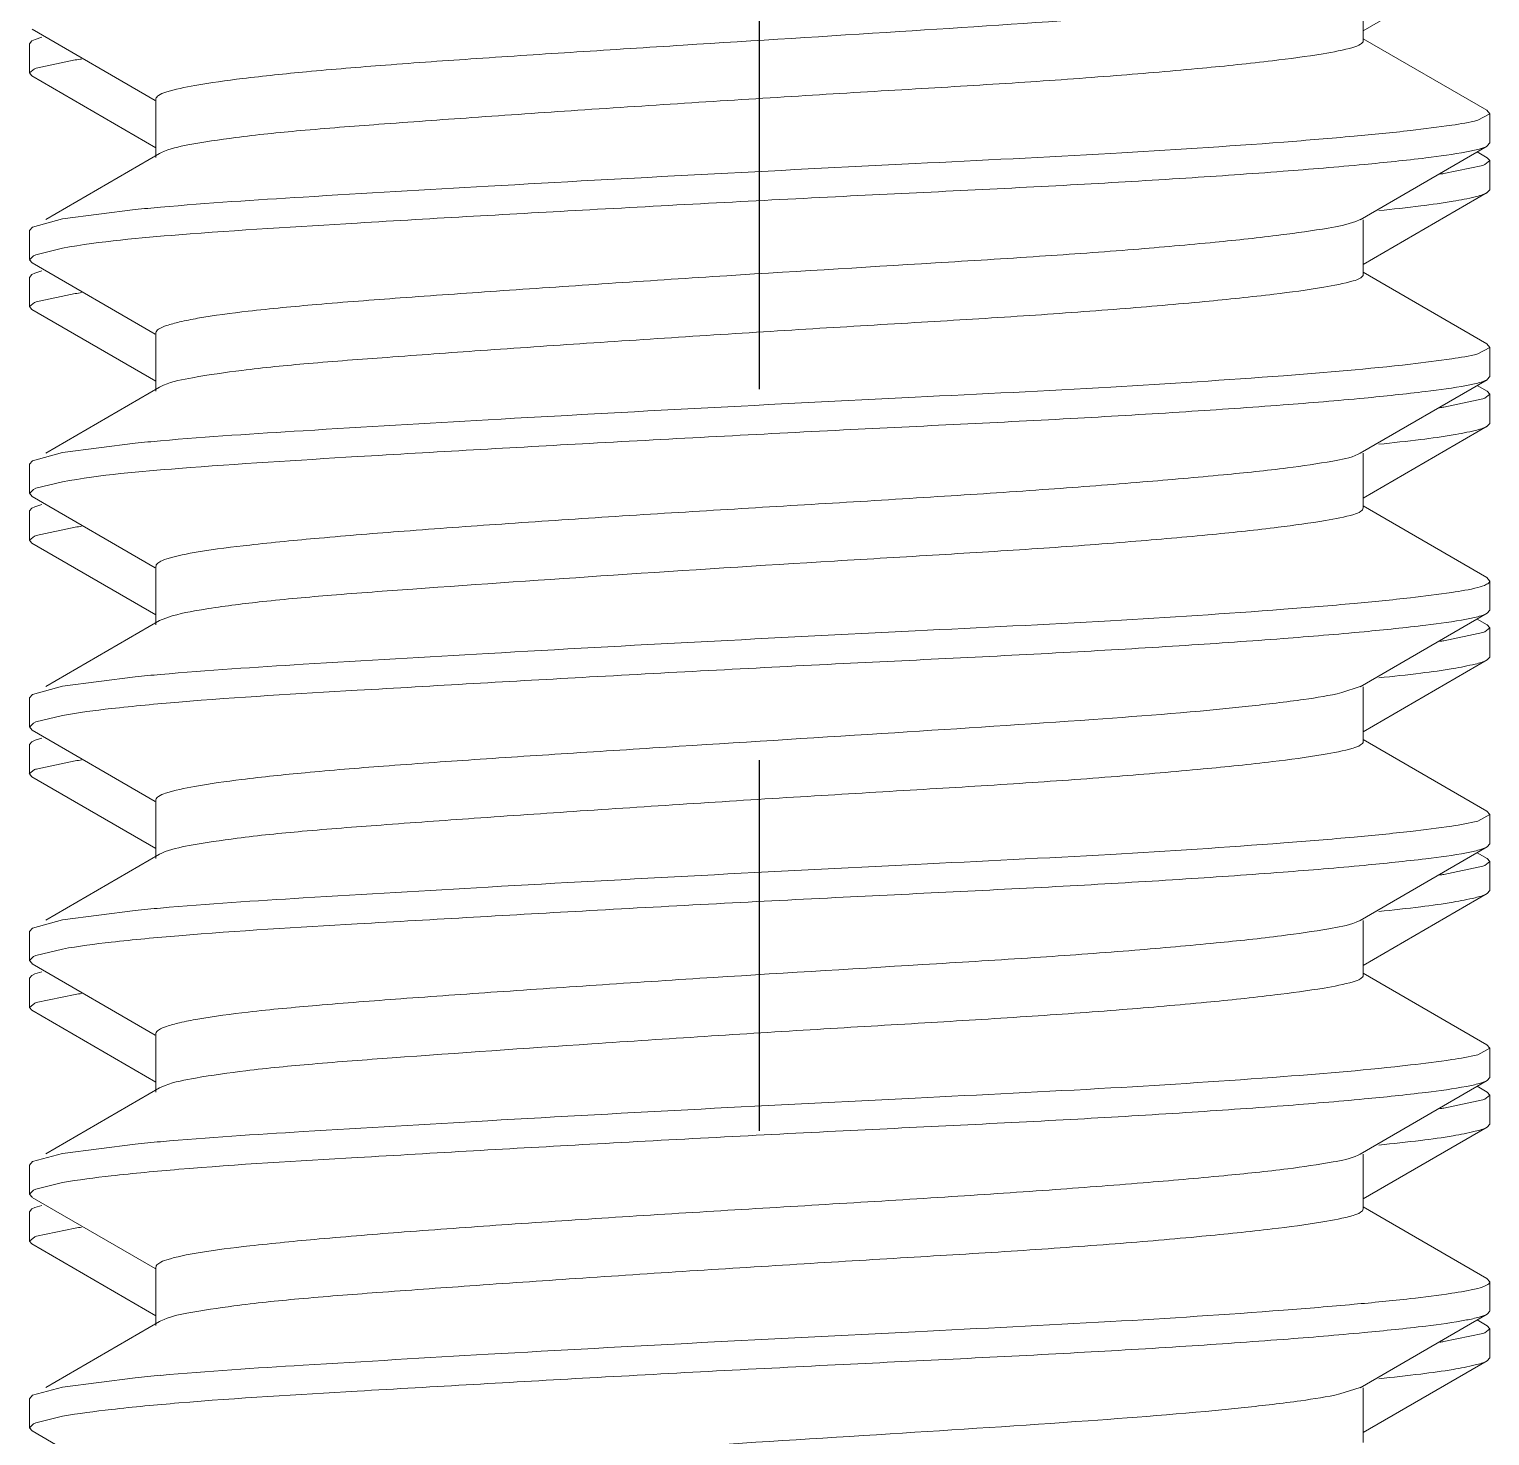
# Model space of a CAD drawing. Header units: millimetres. Extents: x 1334 to 1928, y -1757 to -1337.
# Drawn here: x 1457.42 to 1462.42, y -1666.73 to -1661.91 of the extents above; entities that cross this region are included whole.
import ezdxf

# ---------------------------------------------------------------- set-up
doc = ezdxf.new("R2010")
doc.units = ezdxf.units.MM
doc.header["$LTSCALE"] = 0.1
doc.linetypes.add('CENTERX2', pattern=[101.6, 63.5, -12.7, 12.7, -12.7])
doc.layers.get('0').update_dxf_attribs({"lineweight": 13})
doc.layers.add('CENTER', color=1, linetype='CENTERX2')

msp = doc.modelspace()

# ---------------------------------------------------------------- linework, layer by layer
at = {"color": 7, "linetype": 'Continuous'}
for p, q in [((1461.9874, -1661.9142), (1462.4118, -1661.6682)), ((1461.9874, -1661.9479), (1461.9874, -1661.7608)), ((1457.4295, -1661.9087), (1457.8506, -1662.1528)), ((1457.4291, -1661.9485), (1457.4204, -1661.9583)), ((1457.4204, -1661.9583), (1457.4204, -1662.0583)), ((1457.4396, -1661.9436), (1457.4292, -1661.9485)), ((1457.463, -1661.9361), (1457.4396, -1661.9436)), ((1462.4103, -1662.1863), (1461.9874, -1661.941)), ((1457.4204, -1662.0583), (1457.4384, -1662.0441)), ((1457.4291, -1662.0682), (1457.4204, -1662.0583)), ((1457.4441, -1662.0419), (1457.5772, -1662.0139)), ((1457.4291, -1662.0682), (1457.8535, -1662.3142)), ((1457.8535, -1662.1479), (1457.8535, -1662.3479)), ((1462.4205, -1662.198), (1462.3793, -1662.2203)), ((1462.4103, -1662.1863), (1462.4205, -1662.198)), ((1462.4204, -1662.1977), (1462.4204, -1662.2977)), ((1461.9766, -1662.5608), (1462.4113, -1662.3087)), ((1462.4113, -1662.3084), (1462.4204, -1662.2978)), ((1457.8658, -1662.3338), (1457.4763, -1662.5598)), ((1457.8725, -1662.3304), (1457.8658, -1662.3338)), ((1462.4118, -1662.3485), (1462.3772, -1662.3284)), ((1462.4205, -1662.3584), (1462.4032, -1662.3723)), ((1462.4118, -1662.3485), (1462.4204, -1662.3583)), ((1462.4204, -1662.3583), (1462.4204, -1662.4583)), ((1462.3968, -1662.3748), (1462.2636, -1662.4028)), ((1462.4032, -1662.3723), (1462.3968, -1662.3748)), ((1462.4118, -1662.4682), (1462.4204, -1662.4583)), ((1461.9874, -1662.7142), (1462.4118, -1662.4682)), ((1457.5334, -1662.5583), (1457.4306, -1662.5864)), ((1457.7821, -1662.5263), (1457.5334, -1662.5583)), ((1457.4306, -1662.5863), (1457.4204, -1662.598)), ((1457.4204, -1662.5977), (1457.4204, -1662.6977)), ((1461.9763, -1662.5601), (1461.9622, -1662.5666)), ((1461.9874, -1662.7479), (1461.9874, -1662.5608)), ((1457.4429, -1662.6806), (1457.5334, -1662.6583)), ((1457.4295, -1662.7084), (1457.4204, -1662.6978)), ((1457.4205, -1662.6979), (1457.4346, -1662.6843)), ((1457.4295, -1662.7087), (1457.8506, -1662.9528)), ((1457.4346, -1662.6843), (1457.4429, -1662.6806)), ((1457.4291, -1662.7485), (1457.4204, -1662.7583)), ((1457.4204, -1662.7583), (1457.4204, -1662.8583)), ((1457.4395, -1662.7436), (1457.4291, -1662.7484)), ((1457.4628, -1662.7361), (1457.4395, -1662.7436)), ((1462.4103, -1662.9863), (1461.9874, -1662.741)), ((1457.4204, -1662.8583), (1457.4384, -1662.844)), ((1457.4291, -1662.8682), (1457.4204, -1662.8583)), ((1457.444, -1662.8419), (1457.5773, -1662.8139)), ((1457.4291, -1662.8682), (1457.8535, -1663.1142)), ((1457.8535, -1662.9479), (1457.8535, -1663.1479)), ((1462.4204, -1662.998), (1462.3794, -1663.0203)), ((1462.4103, -1662.9863), (1462.4204, -1662.998)), ((1462.4204, -1662.9977), (1462.4204, -1663.0977)), ((1461.9766, -1663.3608), (1462.4113, -1663.1087)), ((1462.4113, -1663.1084), (1462.4204, -1663.0978)), ((1457.8658, -1663.1338), (1457.4763, -1663.3598)), ((1457.8799, -1663.1272), (1457.8659, -1663.1338)), ((1462.4118, -1663.1485), (1462.3772, -1663.1284)), ((1462.4205, -1663.1583), (1462.4032, -1663.1723)), ((1462.4118, -1663.1485), (1462.4204, -1663.1583)), ((1462.4204, -1663.1583), (1462.4204, -1663.2583)), ((1462.3968, -1663.1748), (1462.2637, -1663.2027)), ((1462.4032, -1663.1723), (1462.3968, -1663.1748)), ((1462.4118, -1663.2682), (1462.4204, -1663.2583)), ((1461.9874, -1663.5142), (1462.4118, -1663.2682)), ((1457.5334, -1663.3583), (1457.4306, -1663.3864)), ((1457.7822, -1663.3262), (1457.5334, -1663.3583)), ((1457.4204, -1663.3977), (1457.4204, -1663.4977)), ((1457.4307, -1663.3863), (1457.4205, -1663.398)), ((1461.9766, -1663.3606), (1461.9699, -1663.3641)), ((1461.9874, -1663.5479), (1461.9874, -1663.3608)), ((1457.4429, -1663.4806), (1457.5334, -1663.4583)), ((1457.4295, -1663.5084), (1457.4204, -1663.4978)), ((1457.4205, -1663.498), (1457.4346, -1663.4843)), ((1457.4295, -1663.5087), (1457.8506, -1663.7528)), ((1457.4346, -1663.4843), (1457.4429, -1663.4806)), ((1457.4291, -1663.5485), (1457.4204, -1663.5583)), ((1457.4204, -1663.5583), (1457.4204, -1663.6583)), ((1457.4395, -1663.5436), (1457.4291, -1663.5485)), ((1457.4628, -1663.536), (1457.4395, -1663.5436)), ((1462.4103, -1663.7863), (1461.9874, -1663.541)), ((1457.4204, -1663.6583), (1457.4384, -1663.644)), ((1457.4291, -1663.6682), (1457.4204, -1663.6583)), ((1457.444, -1663.6419), (1457.5773, -1663.6139)), ((1457.4291, -1663.6682), (1457.8535, -1663.9142)), ((1457.8535, -1663.7479), (1457.8535, -1663.9479)), ((1462.41, -1663.7864), (1462.42, -1663.798)), ((1462.4204, -1663.7977), (1462.4204, -1663.8977)), ((1461.9766, -1664.1608), (1462.4113, -1663.9087)), ((1462.4113, -1663.9084), (1462.4204, -1663.8978)), ((1457.8658, -1663.9338), (1457.4763, -1664.1598)), ((1457.9096, -1663.9174), (1457.8658, -1663.9338)), ((1462.4118, -1663.9485), (1462.3772, -1663.9284)), ((1462.4205, -1663.9583), (1462.4033, -1663.9723)), ((1462.4118, -1663.9485), (1462.4204, -1663.9583)), ((1462.4204, -1663.9583), (1462.4204, -1664.0583)), ((1462.3969, -1663.9748), (1462.2636, -1664.0027)), ((1462.4033, -1663.9723), (1462.3969, -1663.9748)), ((1462.4118, -1664.0682), (1462.4204, -1664.0583)), ((1461.9874, -1664.3142), (1462.4118, -1664.0682)), ((1457.5334, -1664.1583), (1457.4306, -1664.1864)), ((1457.7822, -1664.1263), (1457.5334, -1664.1583)), ((1457.4204, -1664.1977), (1457.4204, -1664.2977)), ((1457.4306, -1664.1863), (1457.4207, -1664.198)), ((1461.9763, -1664.1595), (1461.9143, -1664.1804)), ((1461.9874, -1664.3479), (1461.9874, -1664.1608)), ((1457.4429, -1664.2806), (1457.5333, -1664.2583)), ((1457.4295, -1664.3084), (1457.4204, -1664.2978)), ((1457.4209, -1664.298), (1457.4347, -1664.2843)), ((1457.4295, -1664.3087), (1457.8506, -1664.5528)), ((1457.4347, -1664.2843), (1457.4429, -1664.2806)), ((1457.4291, -1664.3485), (1457.4204, -1664.3583)), ((1457.4204, -1664.3583), (1457.4204, -1664.4583)), ((1457.4397, -1664.3436), (1457.4292, -1664.3485)), ((1457.463, -1664.3361), (1457.4397, -1664.3436)), ((1462.4103, -1664.5863), (1461.9874, -1664.341)), ((1457.4198, -1664.4583), (1457.4384, -1664.444)), ((1457.4291, -1664.4682), (1457.4204, -1664.4583)), ((1457.4441, -1664.4419), (1457.5773, -1664.4139)), ((1457.4291, -1664.4682), (1457.8535, -1664.7142)), ((1457.8535, -1664.5479), (1457.8535, -1664.7479)), ((1462.4205, -1664.598), (1462.3793, -1664.6203)), ((1462.4103, -1664.5863), (1462.4205, -1664.598)), ((1462.4204, -1664.5977), (1462.4204, -1664.6977)), ((1461.9766, -1664.9608), (1462.4113, -1664.7087)), ((1462.4113, -1664.7084), (1462.4204, -1664.6978)), ((1457.8658, -1664.7338), (1457.4763, -1664.9598)), ((1457.8743, -1664.7295), (1457.8658, -1664.7338)), ((1462.4118, -1664.7485), (1462.3772, -1664.7284)), ((1462.4205, -1664.7584), (1462.4033, -1664.7723)), ((1462.4118, -1664.7485), (1462.4204, -1664.7583)), ((1462.4204, -1664.7583), (1462.4204, -1664.8583)), ((1462.3969, -1664.7748), (1462.2636, -1664.8028)), ((1462.4033, -1664.7723), (1462.3969, -1664.7748)), ((1462.4118, -1664.8682), (1462.4204, -1664.8583)), ((1461.9874, -1665.1142), (1462.4118, -1664.8682)), ((1457.5334, -1664.9583), (1457.4306, -1664.9864)), ((1457.7821, -1664.9263), (1457.5334, -1664.9583)), ((1457.4306, -1664.9863), (1457.4204, -1664.998)), ((1457.4204, -1664.9977), (1457.4204, -1665.0977)), ((1461.9763, -1664.9602), (1461.9631, -1664.9663)), ((1461.9874, -1665.1479), (1461.9874, -1664.9608)), ((1457.4428, -1665.0806), (1457.5334, -1665.0583)), ((1457.4295, -1665.1084), (1457.4204, -1665.0978)), ((1457.4207, -1665.098), (1457.4345, -1665.0843)), ((1457.4295, -1665.1087), (1457.8506, -1665.3528)), ((1457.4345, -1665.0843), (1457.4428, -1665.0806)), ((1457.4291, -1665.1485), (1457.4204, -1665.1583)), ((1457.4204, -1665.1583), (1457.4204, -1665.2583)), ((1457.4395, -1665.1436), (1457.4291, -1665.1485)), ((1457.4628, -1665.1361), (1457.4395, -1665.1436)), ((1462.4103, -1665.3863), (1461.9874, -1665.141)), ((1457.4204, -1665.2583), (1457.4385, -1665.2441)), ((1457.4291, -1665.2682), (1457.4204, -1665.2583)), ((1457.4441, -1665.2419), (1457.5772, -1665.2139)), ((1457.4291, -1665.2682), (1457.8535, -1665.5142)), ((1457.8535, -1665.3479), (1457.8535, -1665.5479)), ((1462.4205, -1665.398), (1462.3794, -1665.4203)), ((1462.4103, -1665.3863), (1462.4205, -1665.398)), ((1462.4204, -1665.3977), (1462.4204, -1665.4977)), ((1461.9766, -1665.7608), (1462.4113, -1665.5087)), ((1462.4113, -1665.5084), (1462.4204, -1665.4978)), ((1457.8658, -1665.5338), (1457.4763, -1665.7598)), ((1457.8848, -1665.5253), (1457.8659, -1665.5338)), ((1462.4118, -1665.5485), (1462.3772, -1665.5284)), ((1462.4205, -1665.5584), (1462.4031, -1665.5723)), ((1462.4118, -1665.5485), (1462.4204, -1665.5583)), ((1462.4204, -1665.5583), (1462.4204, -1665.6583)), ((1462.3967, -1665.5747), (1462.2637, -1665.6027)), ((1462.4031, -1665.5723), (1462.3967, -1665.5747)), ((1462.4118, -1665.6682), (1462.4204, -1665.6583)), ((1461.9874, -1665.9142), (1462.4118, -1665.6682)), ((1457.5334, -1665.7583), (1457.4306, -1665.7864)), ((1457.7822, -1665.7262), (1457.5334, -1665.7583)), ((1457.4204, -1665.7977), (1457.4204, -1665.8977)), ((1457.4307, -1665.7863), (1457.4206, -1665.798)), ((1461.9766, -1665.7606), (1461.9703, -1665.7639)), ((1461.9874, -1665.9479), (1461.9874, -1665.7608)), ((1457.4428, -1665.8806), (1457.5334, -1665.8583)), ((1457.4295, -1665.9084), (1457.4204, -1665.8978)), ((1457.4207, -1665.898), (1457.4345, -1665.8843)), ((1457.4295, -1665.9087), (1457.8506, -1666.1528)), ((1457.4345, -1665.8843), (1457.4428, -1665.8806)), ((1457.4291, -1665.9485), (1457.4204, -1665.9583)), ((1457.4204, -1665.9583), (1457.4204, -1666.0583)), ((1457.4395, -1665.9436), (1457.4291, -1665.9484)), ((1457.4629, -1665.9361), (1457.4395, -1665.9436)), ((1462.4103, -1666.1863), (1461.9874, -1665.941)), ((1457.4203, -1666.0583), (1457.4385, -1666.0441)), ((1457.4291, -1666.0682), (1457.4204, -1666.0583)), ((1457.4442, -1666.0419), (1457.5772, -1666.0139)), ((1457.4291, -1666.0682), (1457.8535, -1666.3142)), ((1457.8535, -1666.1479), (1457.8535, -1666.3479)), ((1462.4101, -1666.1864), (1462.4202, -1666.1981)), ((1462.4204, -1666.1977), (1462.4204, -1666.2977)), ((1461.9766, -1666.5608), (1462.4113, -1666.3087)), ((1462.4113, -1666.3084), (1462.4204, -1666.2978)), ((1457.8658, -1666.3338), (1457.4763, -1666.5598)), ((1457.8708, -1666.3311), (1457.8658, -1666.3338)), ((1462.4118, -1666.3485), (1462.3772, -1666.3284)), ((1462.4205, -1666.3583), (1462.4033, -1666.3723)), ((1462.4118, -1666.3485), (1462.4204, -1666.3583)), ((1462.4204, -1666.3583), (1462.4204, -1666.4583)), ((1462.3969, -1666.3748), (1462.2636, -1666.4027)), ((1462.4033, -1666.3723), (1462.3969, -1666.3748)), ((1462.4118, -1666.4682), (1462.4204, -1666.4583)), ((1461.9874, -1666.7142), (1462.4118, -1666.4682)), ((1457.5334, -1666.5583), (1457.4306, -1666.5864)), ((1457.7822, -1666.5263), (1457.5334, -1666.5583)), ((1457.4204, -1666.5977), (1457.4204, -1666.6977)), ((1457.4306, -1666.5863), (1457.4206, -1666.598)), ((1461.9763, -1666.5595), (1461.907, -1666.582)), ((1461.9874, -1666.7479), (1461.9874, -1666.5608)), ((1457.4429, -1666.6806), (1457.5334, -1666.6583)), ((1457.4204, -1666.6979), (1457.4345, -1666.6843)), ((1457.4295, -1666.7084), (1457.4204, -1666.6978)), ((1457.4295, -1666.7087), (1457.8506, -1666.9528)), ((1457.4345, -1666.6843), (1457.4429, -1666.6806))]:
    msp.add_line(p, q, dxfattribs=at)
for centre, radius, start, end in [((1457.4927, -1662.177), 0.1436, 109.7882, 112.1974), ((1457.9662, -1664.594), 2.6092, 98.0826, 98.5725), ((1461.8866, -1659.9023), 2.5287, 278.2496, 278.5746), ((1458.579, -1670.5034), 8.0169, 95.082, 95.70476), ((1457.4914, -1662.9735), 0.1399, 109.7973, 112.2658), ((1457.9656, -1665.3872), 2.6025, 98.09, 98.5809), ((1461.8857, -1660.6917), 2.5393, 278.2367, 278.5611), ((1458.5821, -1671.3482), 8.0618, 95.07438, 95.69449), ((1457.4908, -1663.7729), 0.1392, 109.6667, 112.1529), ((1457.9625, -1666.1622), 2.5773, 98.1003, 98.5957), ((1461.8899, -1661.5321), 2.4987, 278.2736, 278.6019), ((1458.5791, -1672.1165), 8.0299, 95.0742, 95.69554), ((1457.4952, -1664.5873), 0.1541, 109.3385, 111.6251), ((1457.9537, -1666.8964), 2.5108, 98.1151, 98.6227), ((1461.8865, -1662.3012), 2.5299, 278.249, 278.574), ((1458.5744, -1672.857), 7.9702, 95.07853, 95.70498), ((1457.4934, -1665.3807), 0.1473, 109.5381, 111.9047), ((1457.9536, -1667.7027), 2.5171, 98.0935, 98.6013), ((1461.8948, -1663.16), 2.4705, 278.2546, 278.5874), ((1458.581, -1673.7316), 8.0451, 95.07671, 95.69795), ((1457.4932, -1666.1792), 0.1458, 109.6574, 112.0429), ((1457.961, -1668.5591), 2.5739, 98.0791, 98.5765), ((1461.8881, -1663.9182), 2.5128, 278.2673, 278.5939), ((1458.5807, -1674.532), 8.0455, 95.07554, 95.69569)]:
    msp.add_arc(centre, radius, start, end, dxfattribs=at)
for points, knots in [([(1461.9212, -1661.7788), (1461.8798, -1661.7891), (1461.7755, -1661.8059), (1461.495, -1661.8396), (1461.0294, -1661.8759), (1460.3793, -1661.9181), (1459.7845, -1661.9552), (1459.3018, -1661.9859), (1458.962, -1662.008), (1458.6533, -1662.0299), (1458.386, -1662.0517), (1458.1678, -1662.0745), (1458.0078, -1662.096), (1457.9096, -1662.1164), (1457.866, -1662.1315), (1457.8537, -1662.1423), (1457.8538, -1662.147)], [0, 0, 0, 0, 0.031306, 0.077258, 0.207146, 0.373421, 0.554859, 0.643928, 0.727973, 0.804408, 0.87073, 0.924687, 0.964818, 0.989903, 0.996612, 1, 1, 1, 1]), ([(1461.9874, -1661.9479), (1461.9874, -1661.9529), (1461.9742, -1661.9639), (1461.9291, -1661.9783), (1461.826, -1661.9975), (1461.6551, -1662.02), (1461.4183, -1662.0445), (1461.1287, -1662.069), (1460.8011, -1662.0925), (1460.4466, -1662.1135), (1459.9433, -1662.1437), (1459.437, -1662.1764), (1458.95, -1662.21), (1458.6334, -1662.2328), (1458.3634, -1662.2535), (1458.1449, -1662.2755), (1457.9865, -1662.2996), (1457.9009, -1662.317), (1457.8725, -1662.3304)], [0, 0, 0, 0, 0.003564, 0.010426, 0.035708, 0.077919, 0.136141, 0.20775, 0.288523, 0.373967, 0.464882, 0.65368, 0.741383, 0.818467, 0.883513, 0.937592, 0.977244, 1, 1, 1, 1]), ([(1462.3793, -1662.2203), (1462.3502, -1662.228), (1462.2733, -1662.2402), (1462.1322, -1662.2582), (1461.9402, -1662.2769), (1461.5983, -1662.3049), (1461.0975, -1662.3372), (1460.4324, -1662.3693), (1459.7216, -1662.4057), (1459.0231, -1662.4438), (1458.4058, -1662.48), (1458.0317, -1662.5036), (1457.8689, -1662.5181)], [0, 0, 0, 0, 0.020001, 0.051503, 0.094443, 0.14792, 0.279113, 0.427418, 0.589707, 0.751341, 0.891506, 1, 1, 1, 1]), ([(1457.5334, -1662.6583), (1457.6651, -1662.6347), (1458.0022, -1662.6051), (1458.6042, -1662.5679), (1459.3627, -1662.525), (1460.1851, -1662.481), (1460.8659, -1662.4495), (1461.3677, -1662.4198), (1461.6946, -1662.3972), (1461.9685, -1662.3746), (1462.1781, -1662.3529), (1462.3099, -1662.3354), (1462.3796, -1662.3208), (1462.4031, -1662.3134), (1462.4113, -1662.3087)], [0, 0, 0, 0, 0.082019, 0.207009, 0.369979, 0.547685, 0.711916, 0.787791, 0.855863, 0.912818, 0.956262, 0.985095, 0.99417, 1, 1, 1, 1]), ([(1462.0409, -1662.5296), (1462.0889, -1662.5248), (1462.1737, -1662.5154), (1462.2841, -1662.5006), (1462.3596, -1662.4858), (1462.3991, -1662.4753), (1462.4117, -1662.4682)], [0, 0, 0, 0, 0.383776, 0.680183, 0.884601, 1, 1, 1, 1]), ([(1461.9622, -1662.5666), (1461.9319, -1662.578), (1461.8455, -1662.5939), (1461.685, -1662.6169), (1461.4627, -1662.6403), (1461.1873, -1662.6646), (1460.868, -1662.6875), (1460.3874, -1662.7174), (1459.8878, -1662.7471), (1459.3868, -1662.7802), (1459.0301, -1662.8045), (1458.7044, -1662.8273), (1458.4207, -1662.849), (1458.1894, -1662.8707), (1458.0327, -1662.8913), (1457.94, -1662.909), (1457.8945, -1662.9215), (1457.8672, -1662.9313), (1457.8535, -1662.9428), (1457.8535, -1662.9479)], [0, 0, 0, 0, 0.023506, 0.063205, 0.117886, 0.185456, 0.263739, 0.350085, 0.534702, 0.626703, 0.714195, 0.794011, 0.863543, 0.920452, 0.962649, 0.977886, 0.989111, 0.996332, 1, 1, 1, 1]), ([(1461.9874, -1662.7479), (1461.9874, -1662.7528), (1461.9745, -1662.7638), (1461.9301, -1662.778), (1461.8287, -1662.7972), (1461.6604, -1662.8193), (1461.4271, -1662.8437), (1461.1413, -1662.8679), (1460.8177, -1662.8914), (1460.4674, -1662.9123), (1459.9687, -1662.9421), (1459.4657, -1662.9746), (1458.9797, -1663.0078), (1458.6618, -1663.0308), (1458.389, -1663.0512), (1458.1666, -1663.073), (1458.0017, -1663.0968), (1457.9116, -1663.1144), (1457.8799, -1663.1272)], [0, 0, 0, 0, 0.00354, 0.010279, 0.035251, 0.076831, 0.134327, 0.205051, 0.285073, 0.369678, 0.459755, 0.647592, 0.735404, 0.813207, 0.878862, 0.933946, 0.975213, 1, 1, 1, 1]), ([(1462.3794, -1663.0203), (1462.3501, -1663.0279), (1462.2732, -1663.0403), (1462.052, -1663.0682), (1461.6626, -1663.1003), (1461.0973, -1663.1374), (1460.4322, -1663.1693), (1459.7214, -1663.2057), (1459.0229, -1663.2438), (1458.4057, -1663.2801), (1458.0317, -1663.3036), (1457.8691, -1663.3181)], [0, 0, 0, 0, 0.020058, 0.051552, 0.147987, 0.279186, 0.42747, 0.58975, 0.751428, 0.891629, 1, 1, 1, 1]), ([(1457.5334, -1663.4583), (1457.6651, -1663.4347), (1458.0022, -1663.4051), (1458.6042, -1663.368), (1459.3627, -1663.325), (1460.1851, -1663.281), (1460.8659, -1663.2494), (1461.3676, -1663.2198), (1461.6945, -1663.1971), (1461.9685, -1663.1747), (1462.178, -1663.1527), (1462.3098, -1663.1355), (1462.3795, -1663.1208), (1462.4031, -1663.1134), (1462.4113, -1663.1087)], [0, 0, 0, 0, 0.082047, 0.207008, 0.369964, 0.547725, 0.711915, 0.787744, 0.855841, 0.912811, 0.956226, 0.985065, 0.994146, 1, 1, 1, 1]), ([(1462.0409, -1663.3296), (1462.0889, -1663.3248), (1462.1737, -1663.3155), (1462.2841, -1663.3006), (1462.3597, -1663.2857), (1462.3992, -1663.2753), (1462.4118, -1663.2682)], [0, 0, 0, 0, 0.38388, 0.680041, 0.884555, 1, 1, 1, 1]), ([(1461.9699, -1663.3641), (1461.9428, -1663.3769), (1461.8607, -1663.3921), (1461.7072, -1663.4147), (1461.4896, -1663.4368), (1461.2172, -1663.4609), (1460.8989, -1663.485), (1460.4169, -1663.5172), (1459.9142, -1663.5463), (1459.4087, -1663.5778), (1459.0477, -1663.6019), (1458.7175, -1663.6259), (1458.43, -1663.649), (1458.1943, -1663.6717), (1458.021, -1663.6929), (1457.9146, -1663.7137), (1457.8675, -1663.7301), (1457.854, -1663.7417), (1457.8539, -1663.7468)], [0, 0, 0, 0, 0.021666, 0.059606, 0.11287, 0.179733, 0.257631, 0.343924, 0.529502, 0.622198, 0.710547, 0.791438, 0.861854, 0.919501, 0.962449, 0.989107, 0.996308, 1, 1, 1, 1]), ([(1461.9871, -1663.548), (1461.9871, -1663.5526), (1461.9755, -1663.5634), (1461.9329, -1663.5775), (1461.8366, -1663.5958), (1461.6759, -1663.6174), (1461.453, -1663.6412), (1461.1788, -1663.6649), (1460.8668, -1663.6881), (1460.5285, -1663.7088), (1460.044, -1663.7374), (1459.4431, -1663.7757), (1458.8691, -1663.8158), (1458.4686, -1663.8448), (1458.235, -1663.8657), (1458.053, -1663.8883), (1457.9499, -1663.9062), (1457.9096, -1663.9174)], [0, 0, 0, 0, 0.003386, 0.009793, 0.033857, 0.073798, 0.129021, 0.197383, 0.27519, 0.357738, 0.445196, 0.630061, 0.797955, 0.865892, 0.923675, 0.96939, 1, 1, 1, 1]), ([(1462.42, -1663.798), (1462.42, -1663.8031), (1462.404, -1663.8141), (1462.3901, -1663.8175), (1462.3799, -1663.8203)], [0, 0, 0, 0, 0.324527, 1, 1, 1, 1]), ([(1462.3799, -1663.8203), (1462.3506, -1663.828), (1462.2733, -1663.8403), (1462.132, -1663.858), (1461.94, -1663.877), (1461.598, -1663.9049), (1461.0971, -1663.9373), (1460.4321, -1663.9694), (1459.7214, -1664.0057), (1459.0231, -1664.0438), (1458.4057, -1664.08), (1458.0317, -1664.1036), (1457.8689, -1664.1181)], [0, 0, 0, 0, 0.020124, 0.05172, 0.094601, 0.148046, 0.279355, 0.427572, 0.589751, 0.751427, 0.89155, 1, 1, 1, 1]), ([(1457.5333, -1664.2583), (1457.5887, -1664.2484), (1457.7216, -1664.2315), (1458.0578, -1664.2002), (1458.6043, -1664.1687), (1459.3626, -1664.1247), (1460.185, -1664.0811), (1460.8658, -1664.0494), (1461.3675, -1664.0198), (1461.6945, -1663.9971), (1461.9685, -1663.9747), (1462.178, -1663.9527), (1462.3099, -1663.9356), (1462.3795, -1663.9208), (1462.4031, -1663.9134), (1462.4114, -1663.9087)], [0, 0, 0, 0, 0.034492, 0.082061, 0.20702, 0.369983, 0.547729, 0.711901, 0.78773, 0.855851, 0.912815, 0.956238, 0.985047, 0.994164, 1, 1, 1, 1]), ([(1462.041, -1664.1296), (1462.089, -1664.1248), (1462.1738, -1664.1155), (1462.2841, -1664.1005), (1462.3597, -1664.0857), (1462.3992, -1664.0754), (1462.4118, -1664.0682)], [0, 0, 0, 0, 0.383988, 0.679912, 0.884706, 1, 1, 1, 1]), ([(1461.9143, -1664.1804), (1461.8715, -1664.1905), (1461.765, -1664.2073), (1461.4811, -1664.2409), (1461.0138, -1664.2771), (1460.3637, -1664.3189), (1459.7708, -1664.3561), (1459.2906, -1664.3867), (1458.9531, -1664.4087), (1458.6467, -1664.4304), (1458.3814, -1664.452), (1458.1651, -1664.4747), (1458.0064, -1664.4962), (1457.9091, -1664.5166), (1457.8659, -1664.5317), (1457.8537, -1664.5425), (1457.8537, -1664.5471)], [0, 0, 0, 0, 0.032285, 0.079034, 0.209891, 0.376352, 0.557357, 0.646063, 0.729684, 0.805675, 0.871586, 0.925183, 0.965029, 0.989954, 0.996629, 1, 1, 1, 1]), ([(1461.9874, -1664.348), (1461.9874, -1664.3529), (1461.9743, -1664.3639), (1461.9294, -1664.3782), (1461.8267, -1664.3974), (1461.6565, -1664.4199), (1461.4206, -1664.4442), (1461.132, -1664.4687), (1460.8053, -1664.4922), (1460.452, -1664.5133), (1459.9498, -1664.5433), (1459.4445, -1664.5759), (1458.9577, -1664.6094), (1458.6407, -1664.6322), (1458.3699, -1664.6529), (1458.1504, -1664.6748), (1457.9903, -1664.6989), (1457.9036, -1664.7164), (1457.8743, -1664.7295)], [0, 0, 0, 0, 0.003549, 0.010396, 0.03558, 0.07764, 0.135656, 0.207043, 0.28762, 0.37289, 0.463533, 0.652087, 0.739833, 0.81707, 0.882332, 0.936652, 0.976722, 1, 1, 1, 1]), ([(1462.3793, -1664.6203), (1462.3501, -1664.628), (1462.2733, -1664.6402), (1462.1321, -1664.6582), (1461.9402, -1664.6769), (1461.5983, -1664.7049), (1461.0974, -1664.7372), (1460.4323, -1664.7693), (1459.7215, -1664.8057), (1459.0231, -1664.8438), (1458.4059, -1664.88), (1458.0318, -1664.9036), (1457.8689, -1664.9181)], [0, 0, 0, 0, 0.020001, 0.05151, 0.094481, 0.147908, 0.279128, 0.427456, 0.589715, 0.751337, 0.89149, 1, 1, 1, 1]), ([(1457.5334, -1665.0583), (1457.5887, -1665.0484), (1457.7215, -1665.0315), (1458.0577, -1665.0002), (1458.6042, -1664.9687), (1459.3626, -1664.9247), (1460.185, -1664.8811), (1460.8657, -1664.8495), (1461.3676, -1664.8198), (1461.6946, -1664.7971), (1461.9686, -1664.7747), (1462.1781, -1664.7528), (1462.31, -1664.7355), (1462.3796, -1664.7207), (1462.4031, -1664.7134), (1462.4113, -1664.7087)], [0, 0, 0, 0, 0.034462, 0.08198, 0.206974, 0.370009, 0.5477, 0.711877, 0.787762, 0.855896, 0.912843, 0.956269, 0.985088, 0.994211, 1, 1, 1, 1]), ([(1462.0409, -1664.9296), (1462.0889, -1664.9248), (1462.1737, -1664.9155), (1462.2841, -1664.9005), (1462.3597, -1664.8857), (1462.3993, -1664.8755), (1462.4118, -1664.8682)], [0, 0, 0, 0, 0.384019, 0.679877, 0.884901, 1, 1, 1, 1]), ([(1461.9631, -1664.9663), (1461.9331, -1664.9779), (1461.8472, -1664.9936), (1461.6874, -1665.0165), (1461.4656, -1665.04), (1461.1906, -1665.0643), (1460.8713, -1665.0874), (1460.3905, -1665.1173), (1459.8906, -1665.1469), (1459.3892, -1665.1799), (1459.032, -1665.2043), (1458.7058, -1665.2272), (1458.4217, -1665.2491), (1458.1899, -1665.2706), (1458.033, -1665.2912), (1457.9402, -1665.3089), (1457.8946, -1665.3214), (1457.8672, -1665.3313), (1457.8535, -1665.3428), (1457.8535, -1665.3479)], [0, 0, 0, 0, 0.023298, 0.062796, 0.117349, 0.184842, 0.263074, 0.349417, 0.534124, 0.626201, 0.713795, 0.79372, 0.863339, 0.920334, 0.962598, 0.977849, 0.989083, 0.996314, 1, 1, 1, 1]), ([(1461.9874, -1665.1479), (1461.9874, -1665.1528), (1461.9746, -1665.1637), (1461.9306, -1665.1779), (1461.8302, -1665.1968), (1461.6634, -1665.219), (1461.4322, -1665.2432), (1461.1487, -1665.2674), (1460.8273, -1665.2907), (1460.4794, -1665.3117), (1459.9833, -1665.3411), (1459.3751, -1665.3804), (1458.7991, -1665.4206), (1458.4042, -1665.45), (1458.1794, -1665.4716), (1458.0111, -1665.4951), (1457.9183, -1665.5129), (1457.8848, -1665.5253)], [0, 0, 0, 0, 0.003521, 0.010223, 0.03501, 0.07622, 0.133275, 0.20353, 0.283069, 0.367331, 0.456795, 0.644089, 0.810138, 0.876258, 0.93185, 0.974053, 1, 1, 1, 1]), ([(1462.3794, -1665.4203), (1462.3501, -1665.4279), (1462.2733, -1665.4402), (1462.0521, -1665.4682), (1461.6627, -1665.5003), (1461.0974, -1665.5374), (1460.4323, -1665.5692), (1459.7214, -1665.6057), (1459.0229, -1665.6438), (1458.4057, -1665.6801), (1458.0318, -1665.7036), (1457.8691, -1665.718)], [0, 0, 0, 0, 0.020036, 0.051533, 0.147971, 0.279167, 0.427451, 0.589759, 0.751447, 0.891632, 1, 1, 1, 1]), ([(1457.5334, -1665.8583), (1457.5887, -1665.8484), (1457.7215, -1665.8315), (1458.0577, -1665.8002), (1458.6042, -1665.7687), (1459.3626, -1665.7247), (1460.185, -1665.6811), (1460.8658, -1665.6495), (1461.3677, -1665.6198), (1461.6947, -1665.5971), (1461.9686, -1665.5746), (1462.1781, -1665.5529), (1462.31, -1665.5354), (1462.3796, -1665.5208), (1462.4031, -1665.5134), (1462.4112, -1665.5087)], [0, 0, 0, 0, 0.03445, 0.081967, 0.207, 0.370025, 0.547698, 0.711892, 0.787812, 0.855923, 0.91286, 0.956297, 0.985131, 0.994222, 1, 1, 1, 1]), ([(1462.0409, -1665.7296), (1462.0889, -1665.7248), (1462.1737, -1665.7155), (1462.2841, -1665.7005), (1462.3597, -1665.6858), (1462.3992, -1665.6754), (1462.4117, -1665.6682)], [0, 0, 0, 0, 0.383969, 0.679799, 0.884968, 1, 1, 1, 1]), ([(1461.9703, -1665.7639), (1461.9433, -1665.7768), (1461.8613, -1665.7921), (1461.7082, -1665.8147), (1461.4908, -1665.8367), (1461.2186, -1665.8607), (1460.9003, -1665.8848), (1460.4182, -1665.9171), (1459.9153, -1665.9464), (1459.4097, -1665.9778), (1459.0485, -1666.0018), (1458.7181, -1666.0257), (1458.4304, -1666.0489), (1458.1946, -1666.0718), (1458.0211, -1666.093), (1457.9147, -1666.1138), (1457.8675, -1666.1301), (1457.854, -1666.1417), (1457.8539, -1666.1467)], [0, 0, 0, 0, 0.021582, 0.059459, 0.112648, 0.17947, 0.257357, 0.343646, 0.529274, 0.622005, 0.710386, 0.79132, 0.861786, 0.919461, 0.962445, 0.989126, 0.99632, 1, 1, 1, 1]), ([(1461.9872, -1665.948), (1461.9872, -1665.9529), (1461.9743, -1665.964), (1461.9289, -1665.9781), (1461.8257, -1665.9978), (1461.654, -1666.02), (1461.4164, -1666.0447), (1461.1258, -1666.0692), (1460.7974, -1666.0928), (1460.4421, -1666.1137), (1459.9378, -1666.1441), (1459.4306, -1666.1768), (1458.9432, -1666.2105), (1458.6269, -1666.2332), (1458.3576, -1666.254), (1458.14, -1666.276), (1457.9832, -1666.3003), (1457.8985, -1666.3175), (1457.8708, -1666.3311)], [0, 0, 0, 0, 0.00353, 0.010352, 0.035754, 0.078074, 0.136484, 0.20831, 0.289333, 0.374775, 0.465999, 0.655065, 0.742723, 0.819686, 0.884563, 0.93838, 0.977672, 1, 1, 1, 1]), ([(1462.4202, -1666.1981), (1462.4201, -1666.2032), (1462.4038, -1666.2142), (1462.3898, -1666.2175), (1462.3794, -1666.2202)], [0, 0, 0, 0, 0.323683, 1, 1, 1, 1]), ([(1462.3794, -1666.2202), (1462.3501, -1666.2279), (1462.2731, -1666.2404), (1462.1318, -1666.2581), (1461.9399, -1666.2769), (1461.5978, -1666.3049), (1461.097, -1666.3373), (1460.432, -1666.3693), (1459.7214, -1666.4057), (1459.023, -1666.4438), (1458.4057, -1666.4801), (1458.0317, -1666.5036), (1457.8689, -1666.5181)], [0, 0, 0, 0, 0.020081, 0.051602, 0.09454, 0.148002, 0.279311, 0.427512, 0.58973, 0.751402, 0.89156, 1, 1, 1, 1]), ([(1457.5334, -1666.6583), (1457.5887, -1666.6484), (1457.7215, -1666.6315), (1458.0577, -1666.6002), (1458.6043, -1666.5687), (1459.3626, -1666.5247), (1460.185, -1666.4811), (1460.8657, -1666.4494), (1461.3676, -1666.4198), (1461.6945, -1666.3971), (1461.9685, -1666.3747), (1462.178, -1666.3529), (1462.3099, -1666.3354), (1462.3795, -1666.3208), (1462.4031, -1666.3134), (1462.4113, -1666.3087)], [0, 0, 0, 0, 0.034432, 0.081974, 0.207009, 0.369993, 0.547663, 0.711915, 0.787765, 0.855857, 0.912801, 0.956254, 0.985085, 0.994159, 1, 1, 1, 1]), ([(1462.0408, -1666.5296), (1462.0888, -1666.5248), (1462.1737, -1666.5155), (1462.2841, -1666.5005), (1462.3597, -1666.4859), (1462.3992, -1666.4754), (1462.4117, -1666.4682)], [0, 0, 0, 0, 0.38395, 0.679808, 0.884965, 1, 1, 1, 1]), ([(1461.907, -1666.582), (1461.8629, -1666.5919), (1461.7542, -1666.6087), (1461.4671, -1666.6422), (1460.998, -1666.6783), (1460.3481, -1666.7197), (1459.7571, -1666.7569), (1459.2794, -1666.7875), (1458.9442, -1666.8094), (1458.64, -1666.8309), (1458.3769, -1666.8524), (1458.1624, -1666.8749), (1458.005, -1666.8964), (1457.9086, -1666.9168), (1457.8657, -1666.9318), (1457.8536, -1666.9426), (1457.8537, -1666.9472)], [0, 0, 0, 0, 0.033256, 0.080795, 0.212609, 0.37925, 0.559824, 0.64817, 0.731373, 0.806925, 0.872428, 0.925671, 0.965235, 0.99, 0.996644, 1, 1, 1, 1])]:
    msp.add_open_spline(points, degree=3, knots=knots, dxfattribs=at)
at = {"layer": 'CENTER'}
msp.add_line((1459.9205, -1683.4611), (1459.9205, -1597.0842), dxfattribs=at)

doc.saveas('drawing.dxf')
